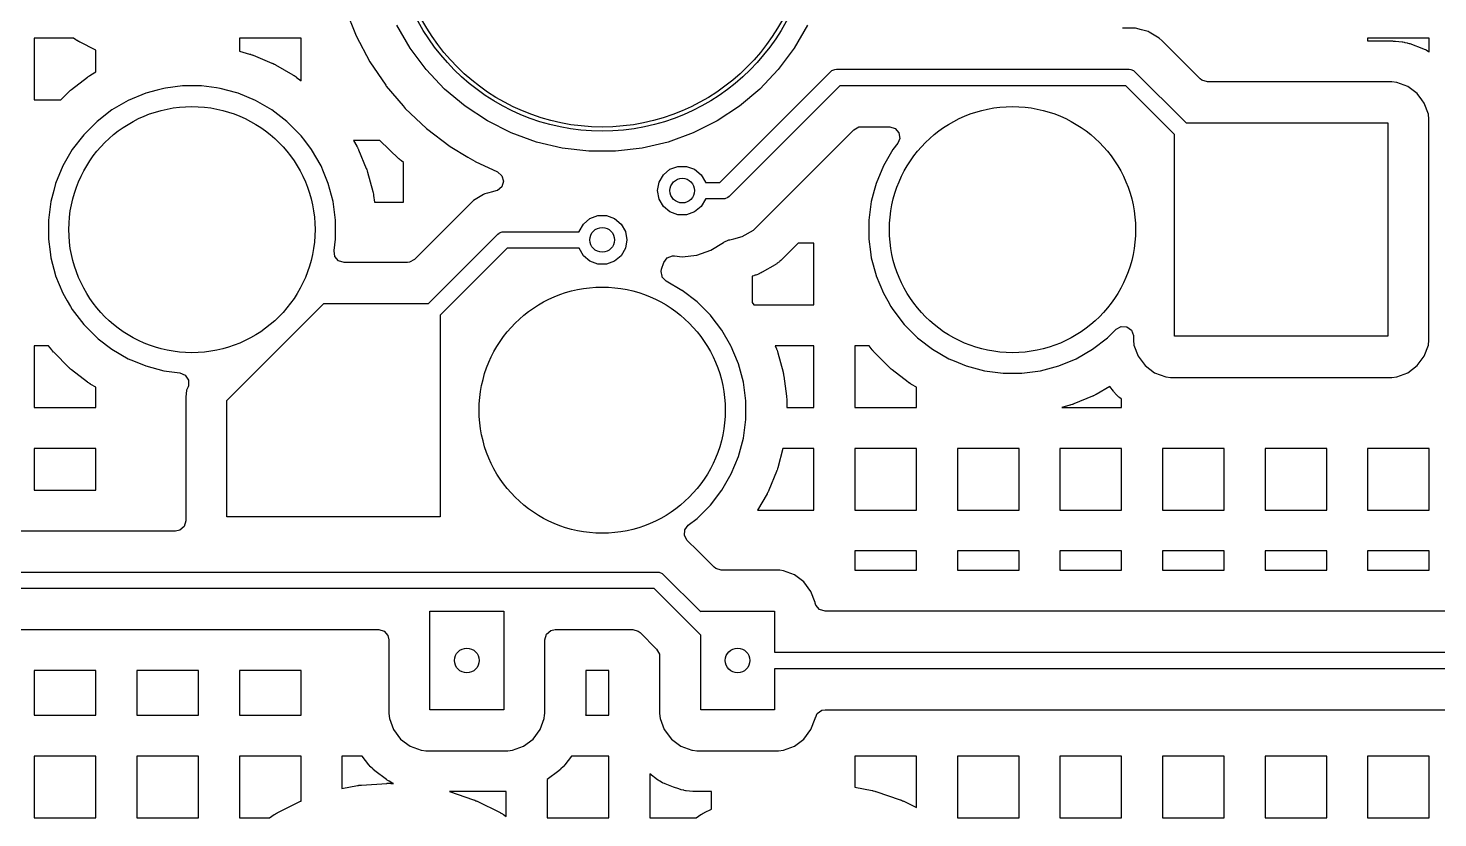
# Model space of a CAD drawing. Extents: x 2.49 to 8.57, y -5.87 to -1.87.
# Drawn here: x 6.578 to 7.254, y -3.632 to -3.253 of the extents above; entities that cross this region are included whole.
import ezdxf

# ---------------------------------------------------------------- set-up
doc = ezdxf.new("R2010")
doc.units = 0
doc.header["$MEASUREMENT"] = 0
doc.layers.add('BLACK', color=7, linetype='CONTINUOUS')

msp = doc.modelspace()

# ---------------------------------------------------------------- linework, layer by layer
at = {"layer": 'BLACK', "linetype": 'CONTINUOUS'}
for p, q in [((6.73022, -3.24403), (6.73544, -3.25711)), ((6.76144, -3.26305), (6.75503, -3.25195)), ((6.95205, -3.25195), (6.94564, -3.26305)), ((6.59993, -3.25819), (6.58103, -3.25819)), ((6.58103, -3.25819), (6.58103, -3.2878)), ((6.60102, -3.25899), (6.59993, -3.25819)), ((6.60118, -3.2591), (6.60102, -3.25899)), ((6.6015, -3.25931), (6.60118, -3.2591)), ((6.60166, -3.25941), (6.6015, -3.25931)), ((6.60232, -3.25982), (6.60166, -3.25941)), ((6.60249, -3.25991), (6.60232, -3.25982)), ((6.60282, -3.2601), (6.60249, -3.25991)), ((6.70906, -3.25819), (6.67945, -3.25819)), ((6.67945, -3.25819), (6.67945, -3.26456)), ((6.70906, -3.27871), (6.70906, -3.25819)), ((6.73544, -3.25711), (6.73544, -3.25712)), ((6.73544, -3.25712), (6.74204, -3.26956)), ((7.10945, -3.25348), (7.10323, -3.25348)), ((7.10323, -3.25348), (7.10323, -3.25348)), ((7.11226, -3.25423), (7.10945, -3.25348)), ((7.10945, -3.25348), (7.10945, -3.25348)), ((7.11546, -3.25509), (7.11226, -3.25423)), ((7.11597, -3.25538), (7.11546, -3.25509)), ((7.11546, -3.25509), (7.11546, -3.25509)), ((7.11673, -3.25582), (7.11597, -3.25538)), ((7.12085, -3.2582), (7.11673, -3.25582)), ((7.11673, -3.25582), (7.11673, -3.25582)), ((7.11673, -3.25582), (7.11673, -3.25582)), ((7.12227, -3.25962), (7.12085, -3.2582)), ((7.12085, -3.2582), (7.12085, -3.2582)), ((7.12553, -3.26288), (7.12227, -3.25962)), ((7.2504, -3.25819), (7.22079, -3.25819)), ((7.22079, -3.25819), (7.22079, -3.25962)), ((7.22079, -3.25962), (7.23266, -3.25962)), ((7.23266, -3.25962), (7.23279, -3.25962)), ((7.23279, -3.25962), (7.23305, -3.25963)), ((7.23305, -3.25963), (7.23318, -3.25963)), ((7.23318, -3.25963), (7.23371, -3.25966)), ((7.23371, -3.25966), (7.23384, -3.25967)), ((7.23384, -3.25967), (7.2341, -3.25969)), ((7.2341, -3.25969), (7.23423, -3.2597)), ((7.23423, -3.2597), (7.23745, -3.26005)), ((7.23745, -3.26005), (7.23775, -3.26009)), ((7.2504, -3.26479), (7.2504, -3.25819)), ((6.60299, -3.26019), (6.60282, -3.2601)), ((6.61031, -3.26392), (6.60299, -3.26019)), ((6.61048, -3.264), (6.61031, -3.26392)), ((6.61064, -3.26408), (6.61048, -3.264)), ((6.61064, -3.26456), (6.61064, -3.26408)), ((6.61064, -3.27448), (6.61064, -3.26456)), ((6.67945, -3.26456), (6.68428, -3.26586)), ((6.68428, -3.26586), (6.68443, -3.2659)), ((6.68443, -3.2659), (6.68474, -3.26599)), ((6.68474, -3.26599), (6.68489, -3.26604)), ((6.68489, -3.26604), (6.6855, -3.26625)), ((6.6855, -3.26625), (6.68565, -3.2663)), ((6.68565, -3.2663), (6.68595, -3.26642)), ((6.68595, -3.26642), (6.6861, -3.26648)), ((6.6861, -3.26648), (6.69504, -3.27018)), ((6.7691, -3.27333), (6.76144, -3.26305)), ((6.94564, -3.26305), (6.93799, -3.27333)), ((7.12553, -3.26288), (7.12553, -3.26288)), ((7.14045, -3.2778), (7.12553, -3.26288)), ((7.23775, -3.26009), (7.23836, -3.2602)), ((7.23836, -3.2602), (7.23866, -3.26026)), ((7.23866, -3.26026), (7.23985, -3.26054)), ((7.23985, -3.26054), (7.24014, -3.26062)), ((7.24014, -3.26062), (7.24073, -3.2608)), ((7.24073, -3.2608), (7.24102, -3.26089)), ((7.24102, -3.26089), (7.24756, -3.26333)), ((7.24756, -3.26333), (7.24788, -3.26347)), ((7.24788, -3.26347), (7.24852, -3.26376)), ((7.24852, -3.26376), (7.24883, -3.26391)), ((7.24883, -3.26391), (7.25006, -3.26459)), ((7.25006, -3.26459), (7.25036, -3.26476)), ((7.25036, -3.26476), (7.2504, -3.26479)), ((6.69504, -3.27018), (6.69519, -3.27024)), ((6.69519, -3.27024), (6.69548, -3.27037)), ((6.69548, -3.27037), (6.69562, -3.27044)), ((6.69562, -3.27044), (6.6962, -3.27073)), ((6.6962, -3.27073), (6.69634, -3.2708)), ((6.69634, -3.2708), (6.69663, -3.27095)), ((6.69663, -3.27095), (6.69677, -3.27103)), ((6.69677, -3.27103), (6.70514, -3.27587)), ((6.74204, -3.26956), (6.74204, -3.26956)), ((6.74204, -3.26956), (6.74204, -3.26956)), ((6.74204, -3.26956), (6.74965, -3.28079)), ((6.77789, -3.28266), (6.7691, -3.27333)), ((6.93799, -3.27333), (6.92919, -3.28266)), ((6.96372, -3.27385), (6.96514, -3.27326)), ((6.96514, -3.27326), (6.96591, -3.27318)), ((6.96591, -3.27318), (7.10634, -3.27318)), ((7.10634, -3.27318), (7.10711, -3.27326)), ((7.10711, -3.27326), (7.10853, -3.27385)), ((6.59897, -3.28283), (6.60664, -3.27694)), ((6.60664, -3.27694), (6.60677, -3.27684)), ((6.60677, -3.27684), (6.60703, -3.27665)), ((6.60703, -3.27665), (6.60716, -3.27656)), ((6.60716, -3.27656), (6.6077, -3.27621)), ((6.6077, -3.27621), (6.60783, -3.27612)), ((6.60783, -3.27612), (6.6081, -3.27595)), ((6.6081, -3.27595), (6.60824, -3.27587)), ((6.60824, -3.27587), (6.61064, -3.27448)), ((6.70514, -3.27587), (6.70528, -3.27595)), ((6.70528, -3.27595), (6.70555, -3.27612)), ((6.70555, -3.27612), (6.70569, -3.27621)), ((6.70569, -3.27621), (6.70622, -3.27656)), ((6.70622, -3.27656), (6.70635, -3.27665)), ((6.70635, -3.27665), (6.70662, -3.27684)), ((6.70662, -3.27684), (6.70674, -3.27694)), ((6.70674, -3.27694), (6.70906, -3.27871)), ((6.90998, -3.32747), (6.96312, -3.27434)), ((6.96312, -3.27434), (6.96372, -3.27385)), ((7.10853, -3.27385), (7.10912, -3.27434)), ((7.10912, -3.27434), (7.13372, -3.29893)), ((7.14126, -3.27845), (7.14045, -3.2778)), ((7.1439, -3.27923), (7.14126, -3.27845)), ((7.2324, -3.27923), (7.1439, -3.27923)), ((7.23474, -3.27948), (7.2324, -3.27923)), ((7.2324, -3.27923), (7.2324, -3.27923)), ((7.2324, -3.27923), (7.2324, -3.27923)), ((7.2324, -3.27923), (7.2324, -3.27923)), ((7.24005, -3.28146), (7.23474, -3.27948)), ((7.23474, -3.27948), (7.23474, -3.27948)), ((6.59382, -3.2878), (6.59752, -3.2841)), ((6.59752, -3.2841), (6.59763, -3.28398)), ((6.59763, -3.28398), (6.59787, -3.28376)), ((6.59787, -3.28376), (6.59799, -3.28366)), ((6.59799, -3.28366), (6.59847, -3.28323)), ((6.59847, -3.28323), (6.59859, -3.28313)), ((6.59859, -3.28313), (6.59884, -3.28293)), ((6.59884, -3.28293), (6.59897, -3.28283)), ((6.63449, -3.28471), (6.62615, -3.28817)), ((6.64001, -3.28323), (6.63449, -3.28471)), ((6.64322, -3.28237), (6.64001, -3.28323)), ((6.64406, -3.28226), (6.64322, -3.28237)), ((6.65218, -3.28119), (6.64406, -3.28226)), ((6.66121, -3.28119), (6.65218, -3.28119)), ((6.65218, -3.28119), (6.65218, -3.28119)), ((6.66844, -3.28215), (6.66121, -3.28119)), ((6.66121, -3.28119), (6.66121, -3.28119)), ((6.67017, -3.28237), (6.66844, -3.28215)), ((6.67819, -3.28452), (6.67017, -3.28237)), ((6.67889, -3.28471), (6.67819, -3.28452)), ((6.68724, -3.28817), (6.67889, -3.28471)), ((6.74965, -3.28079), (6.74995, -3.28123)), ((6.74995, -3.28123), (6.74995, -3.28123)), ((6.74995, -3.28123), (6.75805, -3.29076)), ((6.78771, -3.2909), (6.77789, -3.28266)), ((6.96754, -3.28106), (6.9144, -3.3342)), ((6.92919, -3.28266), (6.91937, -3.2909)), ((7.10471, -3.28106), (6.96754, -3.28106)), ((7.12815, -3.3045), (7.10471, -3.28106)), ((7.24459, -3.28485), (7.24005, -3.28146)), ((7.24005, -3.28146), (7.24005, -3.28146)), ((7.24679, -3.2878), (7.24459, -3.28485)), ((7.24459, -3.28485), (7.24459, -3.28485)), ((6.58103, -3.2878), (6.59382, -3.2878)), ((6.61832, -3.29269), (6.61115, -3.29819)), ((6.62615, -3.28817), (6.61832, -3.29269)), ((6.62615, -3.28817), (6.62615, -3.28817)), ((6.69506, -3.29269), (6.68724, -3.28817)), ((6.68724, -3.28817), (6.68724, -3.28817)), ((6.70223, -3.29819), (6.69506, -3.29269)), ((6.75805, -3.29076), (6.75907, -3.29197)), ((6.75907, -3.29197), (6.7693, -3.30166)), ((6.79843, -3.29794), (6.78771, -3.2909)), ((6.91937, -3.2909), (6.90866, -3.29794)), ((7.24798, -3.28939), (7.24679, -3.2878)), ((7.24996, -3.2947), (7.24798, -3.28939)), ((7.24798, -3.28939), (7.24798, -3.28939)), ((6.61115, -3.29819), (6.60477, -3.30457)), ((6.70862, -3.30457), (6.70223, -3.29819)), ((6.70223, -3.29819), (6.70223, -3.29819)), ((6.80988, -3.30369), (6.79843, -3.29794)), ((6.90866, -3.29794), (6.89721, -3.30369)), ((7.13372, -3.29893), (7.23051, -3.29893)), ((7.23051, -3.29893), (7.23051, -3.40129)), ((7.25022, -3.29705), (7.24996, -3.2947)), ((7.24996, -3.2947), (7.24996, -3.2947)), ((7.25022, -3.35208), (7.25022, -3.29705)), ((6.60477, -3.30457), (6.59927, -3.31174)), ((6.70905, -3.30513), (6.70862, -3.30457)), ((6.70862, -3.30457), (6.70862, -3.30457)), ((6.70862, -3.30457), (6.70862, -3.30457)), ((6.71079, -3.3074), (6.70905, -3.30513)), ((6.71412, -3.31174), (6.71079, -3.3074)), ((6.74685, -3.3074), (6.73425, -3.3074)), ((6.73425, -3.3074), (6.73578, -3.31004)), ((6.75601, -3.31607), (6.74685, -3.3074)), ((6.7693, -3.30166), (6.78051, -3.31018)), ((6.82193, -3.30808), (6.80988, -3.30369)), ((6.89721, -3.30369), (6.88516, -3.30808)), ((6.93053, -3.34593), (6.97427, -3.30219)), ((6.97427, -3.30219), (6.97668, -3.30087)), ((6.97668, -3.30087), (6.97772, -3.30076)), ((6.97772, -3.30076), (6.99149, -3.30076)), ((6.99149, -3.30076), (6.99413, -3.30154)), ((6.99413, -3.30154), (6.99593, -3.30362)), ((6.99633, -3.30634), (6.99537, -3.30862)), ((6.99593, -3.30362), (6.99633, -3.30634)), ((7.12815, -3.40129), (7.12815, -3.3045)), ((6.59927, -3.31174), (6.59475, -3.31957)), ((6.71864, -3.31957), (6.71412, -3.31174)), ((6.71412, -3.31174), (6.71412, -3.31174)), ((6.71412, -3.31174), (6.71412, -3.31174)), ((6.73578, -3.31004), (6.73585, -3.31018)), ((6.73585, -3.31018), (6.736, -3.31046)), ((6.736, -3.31046), (6.73608, -3.31061)), ((6.73608, -3.31061), (6.73636, -3.31118)), ((6.73636, -3.31118), (6.73643, -3.31133)), ((6.73643, -3.31133), (6.73656, -3.31162)), ((6.73656, -3.31162), (6.73663, -3.31177)), ((6.73663, -3.31177), (6.74033, -3.32071)), ((6.78051, -3.31018), (6.789, -3.31529)), ((6.8344, -3.31104), (6.82193, -3.30808)), ((6.84713, -3.31252), (6.8344, -3.31104)), ((6.85995, -3.31252), (6.84713, -3.31252)), ((6.87269, -3.31104), (6.85995, -3.31252)), ((6.88516, -3.30808), (6.87269, -3.31104)), ((6.99297, -3.31174), (6.98845, -3.31957)), ((6.99537, -3.30862), (6.99297, -3.31174)), ((6.59475, -3.31957), (6.59129, -3.32791)), ((6.59475, -3.31957), (6.59475, -3.31957)), ((6.7198, -3.32237), (6.71864, -3.31957)), ((6.71864, -3.31957), (6.71864, -3.31957)), ((6.71864, -3.31957), (6.71864, -3.31957)), ((6.74033, -3.32071), (6.74039, -3.32085)), ((6.74039, -3.32085), (6.7405, -3.32115)), ((6.7561, -3.31616), (6.75601, -3.31607)), ((6.7563, -3.31634), (6.7561, -3.31616)), ((6.7564, -3.31643), (6.7563, -3.31634)), ((6.75681, -3.31677), (6.7564, -3.31643)), ((6.75691, -3.31685), (6.75681, -3.31677)), ((6.75712, -3.31702), (6.75691, -3.31685)), ((6.75722, -3.3171), (6.75712, -3.31702)), ((6.75827, -3.3179), (6.75722, -3.3171)), ((6.75827, -3.33701), (6.75827, -3.3179)), ((6.789, -3.31529), (6.79239, -3.31733)), ((6.79239, -3.31733), (6.79259, -3.31745)), ((6.79259, -3.31745), (6.80333, -3.32242)), ((6.88602, -3.32118), (6.88988, -3.31978)), ((6.88988, -3.31978), (6.89398, -3.31978)), ((6.89398, -3.31978), (6.89783, -3.32118)), ((6.98845, -3.31957), (6.98499, -3.32791)), ((6.98845, -3.31957), (6.98845, -3.31957)), ((6.72209, -3.32791), (6.7198, -3.32237)), ((6.7405, -3.32115), (6.74056, -3.32131)), ((6.74056, -3.32131), (6.74076, -3.32191)), ((6.74076, -3.32191), (6.74081, -3.32207)), ((6.74081, -3.32207), (6.7409, -3.32237)), ((6.7409, -3.32237), (6.74095, -3.32253)), ((6.74095, -3.32253), (6.74345, -3.33187)), ((6.80333, -3.32242), (6.8054, -3.32423)), ((6.80616, -3.32687), (6.80538, -3.32951)), ((6.8054, -3.32423), (6.80616, -3.32687)), ((6.88012, -3.33141), (6.88083, -3.32737)), ((6.88083, -3.32737), (6.88288, -3.32382)), ((6.88288, -3.32382), (6.88602, -3.32118)), ((6.89783, -3.32118), (6.90098, -3.32382)), ((6.90098, -3.32382), (6.90303, -3.32737)), ((6.90303, -3.32737), (6.90305, -3.32747)), ((6.90305, -3.32747), (6.90998, -3.32747)), ((6.59036, -3.33139), (6.58895, -3.33664)), ((6.59129, -3.32791), (6.59036, -3.33139)), ((6.72443, -3.33664), (6.72209, -3.32791)), ((6.74345, -3.33187), (6.74349, -3.33203)), ((6.74349, -3.33203), (6.74356, -3.33234)), ((6.74356, -3.33234), (6.7436, -3.3325)), ((6.7436, -3.3325), (6.74372, -3.33313)), ((6.74372, -3.33313), (6.74375, -3.33328)), ((6.74375, -3.33328), (6.7438, -3.3336)), ((6.7438, -3.3336), (6.74383, -3.33376)), ((6.74383, -3.33376), (6.74426, -3.33701)), ((6.79662, -3.33332), (6.79178, -3.33612)), ((6.79714, -3.33292), (6.79662, -3.33332)), ((6.79779, -3.33284), (6.79714, -3.33292)), ((6.79854, -3.33264), (6.79779, -3.33284)), ((6.80093, -3.332), (6.79854, -3.33264)), ((6.80255, -3.33156), (6.80093, -3.332)), ((6.80093, -3.332), (6.80093, -3.332)), ((6.80329, -3.3313), (6.80255, -3.33156)), ((6.80538, -3.32951), (6.80329, -3.3313)), ((6.88083, -3.33545), (6.88012, -3.33141)), ((6.9144, -3.3342), (6.9138, -3.33468)), ((6.98406, -3.33139), (6.98266, -3.33664)), ((6.98499, -3.32791), (6.98406, -3.33139)), ((6.58895, -3.33664), (6.58778, -3.34559)), ((6.58895, -3.33664), (6.58895, -3.33664)), ((6.72561, -3.34559), (6.72443, -3.33664)), ((6.74426, -3.33701), (6.75827, -3.33701)), ((6.78845, -3.33945), (6.76349, -3.36441)), ((6.79047, -3.33743), (6.78845, -3.33945)), ((6.79178, -3.33612), (6.79047, -3.33743)), ((6.88288, -3.339), (6.88083, -3.33545)), ((6.88602, -3.34164), (6.88288, -3.339)), ((6.90098, -3.339), (6.89783, -3.34164)), ((6.90303, -3.33545), (6.90098, -3.339)), ((6.90305, -3.33535), (6.90303, -3.33545)), ((6.91161, -3.33535), (6.90305, -3.33535)), ((6.91238, -3.33527), (6.91161, -3.33535)), ((6.9138, -3.33468), (6.91238, -3.33527)), ((6.98266, -3.33664), (6.98148, -3.34559)), ((6.98266, -3.33664), (6.98266, -3.33664)), ((6.58778, -3.34559), (6.58778, -3.35463)), ((6.72561, -3.35463), (6.72561, -3.34559)), ((6.84244, -3.35099), (6.8445, -3.34744)), ((6.8445, -3.34744), (6.84764, -3.3448)), ((6.84764, -3.3448), (6.85149, -3.3434)), ((6.85149, -3.3434), (6.85559, -3.3434)), ((6.85559, -3.3434), (6.85945, -3.3448)), ((6.85945, -3.3448), (6.86259, -3.34744)), ((6.86259, -3.34744), (6.86464, -3.35099)), ((6.88988, -3.34304), (6.88602, -3.34164)), ((6.89398, -3.34304), (6.88988, -3.34304)), ((6.89783, -3.34164), (6.89398, -3.34304)), ((6.92613, -3.35033), (6.93053, -3.34593)), ((6.93053, -3.34593), (6.93053, -3.34593)), ((6.98148, -3.34559), (6.98148, -3.35463)), ((6.58778, -3.35463), (6.58858, -3.36076)), ((6.72488, -3.36019), (6.72561, -3.35463)), ((6.77022, -3.38555), (6.80352, -3.35225)), ((6.80352, -3.35225), (6.80411, -3.35176)), ((6.80411, -3.35176), (6.80421, -3.35172)), ((6.80421, -3.35172), (6.80553, -3.35117)), ((6.80553, -3.35117), (6.8063, -3.3511)), ((6.8063, -3.3511), (6.84243, -3.3511)), ((6.84243, -3.3511), (6.84244, -3.35099)), ((6.86464, -3.35099), (6.86535, -3.35503)), ((6.91473, -3.35505), (6.91673, -3.35452)), ((6.91673, -3.35452), (6.92074, -3.35344)), ((6.91673, -3.35452), (6.91673, -3.35452)), ((6.92074, -3.35344), (6.92613, -3.35033)), ((6.92074, -3.35344), (6.92074, -3.35344)), ((6.98148, -3.35463), (6.98228, -3.36076)), ((7.25022, -3.40318), (7.25022, -3.35208)), ((6.58858, -3.36076), (6.58895, -3.36359)), ((6.72486, -3.36032), (6.72488, -3.36019)), ((6.72526, -3.36299), (6.72486, -3.36032)), ((6.80793, -3.35897), (6.77579, -3.39111)), ((6.84243, -3.35897), (6.80793, -3.35897)), ((6.84244, -3.35907), (6.84243, -3.35897)), ((6.8445, -3.36263), (6.84244, -3.35907)), ((6.86464, -3.35907), (6.86259, -3.36263)), ((6.86535, -3.35503), (6.86464, -3.35907)), ((6.89899, -3.36233), (6.90569, -3.35999)), ((6.90569, -3.35999), (6.9117, -3.35621)), ((6.9117, -3.35621), (6.91182, -3.35612)), ((6.9117, -3.35621), (6.9117, -3.35621)), ((6.9117, -3.35621), (6.9117, -3.35621)), ((6.91182, -3.35612), (6.9119, -3.35608)), ((6.9119, -3.35608), (6.91194, -3.35606)), ((6.91194, -3.35607), (6.91436, -3.35508)), ((6.91194, -3.35606), (6.91194, -3.35607)), ((6.91436, -3.35508), (6.91463, -3.35506)), ((6.91463, -3.35506), (6.91473, -3.35505)), ((6.91473, -3.35505), (6.91473, -3.35505)), ((6.91473, -3.35505), (6.91473, -3.35505)), ((6.91473, -3.35505), (6.91473, -3.35505)), ((6.91473, -3.35505), (6.91473, -3.35505)), ((6.9444, -3.35979), (6.93954, -3.36465)), ((6.94757, -3.35661), (6.9444, -3.35979)), ((6.9444, -3.35979), (6.9444, -3.35979)), ((6.95512, -3.35661), (6.94757, -3.35661)), ((6.95512, -3.38622), (6.95512, -3.35661)), ((6.98228, -3.36076), (6.98266, -3.36359)), ((6.58895, -3.36359), (6.59123, -3.37206)), ((6.72706, -3.36507), (6.72526, -3.36299)), ((6.7297, -3.36584), (6.72706, -3.36507)), ((6.76004, -3.36584), (6.7297, -3.36584)), ((6.76107, -3.36573), (6.76004, -3.36584)), ((6.76349, -3.36441), (6.76107, -3.36573)), ((6.84764, -3.36526), (6.8445, -3.36263)), ((6.85149, -3.36666), (6.84764, -3.36526)), ((6.85559, -3.36666), (6.85149, -3.36666)), ((6.85945, -3.36526), (6.85559, -3.36666)), ((6.86259, -3.36263), (6.85945, -3.36526)), ((6.88204, -3.36901), (6.88311, -3.36595)), ((6.88311, -3.36595), (6.88472, -3.36372)), ((6.88472, -3.36372), (6.88727, -3.3627)), ((6.88727, -3.3627), (6.88827, -3.36271)), ((6.88827, -3.36271), (6.89193, -3.36313)), ((6.89193, -3.36313), (6.89899, -3.36233)), ((6.89193, -3.36313), (6.89193, -3.36313)), ((6.89193, -3.36313), (6.89193, -3.36313)), ((6.89899, -3.36233), (6.89899, -3.36233)), ((6.89899, -3.36233), (6.89899, -3.36233)), ((6.93649, -3.36699), (6.93035, -3.37053)), ((6.93676, -3.36682), (6.93649, -3.36699)), ((6.9373, -3.36646), (6.93676, -3.36682)), ((6.93756, -3.36627), (6.9373, -3.36646)), ((6.93858, -3.36549), (6.93756, -3.36627)), ((6.93882, -3.36529), (6.93858, -3.36549)), ((6.93931, -3.36487), (6.93882, -3.36529)), ((6.93954, -3.36465), (6.93931, -3.36487)), ((6.98266, -3.36359), (6.98493, -3.37206)), ((6.59123, -3.37206), (6.59129, -3.37231)), ((6.59129, -3.37231), (6.59475, -3.38066)), ((6.88179, -3.37016), (6.88204, -3.36901)), ((6.88223, -3.37246), (6.88179, -3.37016)), ((6.88231, -3.37286), (6.88223, -3.37246)), ((6.88421, -3.37485), (6.88231, -3.37286)), ((6.89181, -3.37924), (6.88421, -3.37485)), ((6.92629, -3.37225), (6.92552, -3.37246)), ((6.92552, -3.37246), (6.92552, -3.38511)), ((6.92653, -3.37218), (6.92629, -3.37225)), ((6.927, -3.37203), (6.92653, -3.37218)), ((6.92723, -3.37195), (6.927, -3.37203)), ((6.92816, -3.3716), (6.92723, -3.37195)), ((6.92839, -3.3715), (6.92816, -3.3716)), ((6.92884, -3.3713), (6.92839, -3.3715)), ((6.92907, -3.3712), (6.92884, -3.3713)), ((6.92971, -3.37088), (6.92907, -3.3712)), ((6.92984, -3.37081), (6.92971, -3.37088)), ((6.93022, -3.3706), (6.92984, -3.37081)), ((6.93035, -3.37053), (6.93022, -3.3706)), ((6.98493, -3.37206), (6.98499, -3.37231)), ((6.98499, -3.37231), (6.98845, -3.38066)), ((6.59475, -3.38066), (6.59475, -3.38066)), ((6.59475, -3.38066), (6.59684, -3.38427)), ((6.89191, -3.3793), (6.89181, -3.37924)), ((6.89908, -3.3848), (6.89191, -3.3793)), ((6.98845, -3.38066), (6.98845, -3.38066)), ((6.98845, -3.38066), (6.99054, -3.38427)), ((6.59684, -3.38427), (6.59838, -3.38694)), ((6.59838, -3.38694), (6.59927, -3.38848)), ((6.59927, -3.38848), (6.60477, -3.39565)), ((6.67343, -3.43212), (6.72, -3.38555)), ((6.72, -3.38555), (6.77022, -3.38555)), ((6.90547, -3.39119), (6.89908, -3.3848)), ((6.89908, -3.3848), (6.89908, -3.3848)), ((6.92552, -3.38511), (6.92637, -3.38622)), ((6.92637, -3.38622), (6.95512, -3.38622)), ((6.99054, -3.38427), (6.99208, -3.38694)), ((6.99208, -3.38694), (6.99297, -3.38848)), ((6.99297, -3.38848), (6.99847, -3.39565)), ((6.77579, -3.39111), (6.77579, -3.48791)), ((6.90583, -3.39166), (6.90547, -3.39119)), ((6.90547, -3.39119), (6.90547, -3.39119)), ((6.90547, -3.39119), (6.90547, -3.39119)), ((6.91097, -3.39836), (6.90583, -3.39166)), ((6.60477, -3.39565), (6.60477, -3.39565)), ((6.60477, -3.39565), (6.61115, -3.40204)), ((6.61115, -3.40204), (6.61115, -3.40204)), ((6.61115, -3.40204), (6.61115, -3.40204)), ((6.61115, -3.40204), (6.61174, -3.40249)), ((6.91528, -3.40583), (6.91097, -3.39836)), ((6.91097, -3.39836), (6.91097, -3.39836)), ((6.91097, -3.39836), (6.91097, -3.39836)), ((6.99847, -3.39565), (6.99847, -3.39565)), ((6.99847, -3.39565), (7.00486, -3.40204)), ((7.00486, -3.40204), (7.00486, -3.40204)), ((7.00486, -3.40204), (7.00486, -3.40204)), ((7.00486, -3.40204), (7.00545, -3.40249)), ((7.08876, -3.40754), (7.09593, -3.40204)), ((7.09593, -3.40204), (7.10011, -3.39786)), ((7.10011, -3.39786), (7.10253, -3.39654)), ((7.10253, -3.39654), (7.10527, -3.39674)), ((7.10527, -3.39674), (7.10747, -3.39838)), ((7.10747, -3.39838), (7.10843, -3.40096)), ((7.10843, -3.40096), (7.10844, -3.40131)), ((7.10844, -3.40131), (7.10844, -3.40318)), ((7.23051, -3.40129), (7.12815, -3.40129)), ((6.58786, -3.40583), (6.58103, -3.40583)), ((6.58103, -3.40583), (6.58103, -3.43543)), ((6.58941, -3.40784), (6.58786, -3.40583)), ((6.58951, -3.40796), (6.58941, -3.40784)), ((6.58971, -3.40821), (6.58951, -3.40796)), ((6.58981, -3.40833), (6.58971, -3.40821)), ((6.59024, -3.40882), (6.58981, -3.40833)), ((6.59034, -3.40894), (6.59024, -3.40882)), ((6.61174, -3.40249), (6.61832, -3.40754)), ((6.61832, -3.40754), (6.61832, -3.40754)), ((6.61832, -3.40754), (6.61832, -3.40754)), ((6.61832, -3.40754), (6.62615, -3.41205)), ((6.91549, -3.40618), (6.91528, -3.40583)), ((6.91677, -3.40929), (6.91549, -3.40618)), ((6.91549, -3.40618), (6.91549, -3.40618)), ((6.91549, -3.40618), (6.91549, -3.40618)), ((6.95512, -3.40583), (6.93656, -3.40583)), ((6.93656, -3.40583), (6.93718, -3.40732)), ((6.93718, -3.40732), (6.93724, -3.40747)), ((6.93724, -3.40747), (6.93735, -3.40777)), ((6.93735, -3.40777), (6.93741, -3.40792)), ((6.93741, -3.40792), (6.93761, -3.40853)), ((6.93761, -3.40853), (6.93766, -3.40868)), ((6.93766, -3.40868), (6.93775, -3.40899)), ((6.95512, -3.43543), (6.95512, -3.40583)), ((6.98156, -3.40583), (6.97473, -3.40583)), ((6.97473, -3.40583), (6.97473, -3.43543)), ((6.98311, -3.40784), (6.98156, -3.40583)), ((6.98321, -3.40796), (6.98311, -3.40784)), ((6.98341, -3.40821), (6.98321, -3.40796)), ((6.98351, -3.40833), (6.98341, -3.40821)), ((6.98394, -3.40882), (6.98351, -3.40833)), ((6.98405, -3.40894), (6.98394, -3.40882)), ((7.00545, -3.40249), (7.01202, -3.40754)), ((7.01202, -3.40754), (7.01202, -3.40754)), ((7.01202, -3.40754), (7.01202, -3.40754)), ((7.01202, -3.40754), (7.01985, -3.41205)), ((7.08094, -3.41205), (7.08876, -3.40754)), ((7.10844, -3.40318), (7.10844, -3.40318)), ((7.10844, -3.40318), (7.1087, -3.40552)), ((7.1087, -3.40552), (7.11068, -3.41083)), ((7.24798, -3.41083), (7.24996, -3.40552)), ((7.24996, -3.40552), (7.25022, -3.40318)), ((6.59056, -3.40917), (6.59034, -3.40894)), ((6.59068, -3.40929), (6.59056, -3.40917)), ((6.59752, -3.41613), (6.59068, -3.40929)), ((6.62615, -3.41205), (6.62615, -3.41205)), ((6.62615, -3.41205), (6.62615, -3.41205)), ((6.62615, -3.41205), (6.62867, -3.4131)), ((6.62867, -3.4131), (6.63449, -3.41551)), ((6.63449, -3.41551), (6.64322, -3.41785)), ((6.91894, -3.41453), (6.91677, -3.40929)), ((6.92128, -3.42325), (6.91894, -3.41453)), ((6.93775, -3.40899), (6.9378, -3.40914)), ((6.9378, -3.40914), (6.9403, -3.41849)), ((6.98427, -3.40917), (6.98405, -3.40894)), ((6.98438, -3.40929), (6.98427, -3.40917)), ((6.99122, -3.41613), (6.98438, -3.40929)), ((7.01985, -3.41205), (7.01985, -3.41205)), ((7.01985, -3.41205), (7.01985, -3.41205)), ((7.01985, -3.41205), (7.02237, -3.4131)), ((7.02237, -3.4131), (7.02819, -3.41551)), ((7.02819, -3.41551), (7.03692, -3.41785)), ((7.06387, -3.41785), (7.07259, -3.41551)), ((7.07259, -3.41551), (7.08094, -3.41205)), ((7.11068, -3.41083), (7.11068, -3.41083)), ((7.11068, -3.41083), (7.11407, -3.41537)), ((7.11407, -3.41537), (7.11407, -3.41537)), ((7.11407, -3.41537), (7.11861, -3.41877)), ((7.24005, -3.41877), (7.24459, -3.41537)), ((7.24459, -3.41537), (7.24798, -3.41083)), ((6.59763, -3.41624), (6.59752, -3.41613)), ((6.59787, -3.41646), (6.59763, -3.41624)), ((6.59799, -3.41657), (6.59787, -3.41646)), ((6.59847, -3.41699), (6.59799, -3.41657)), ((6.59859, -3.41709), (6.59847, -3.41699)), ((6.59884, -3.4173), (6.59859, -3.41709)), ((6.59897, -3.4174), (6.59884, -3.4173)), ((6.60664, -3.42329), (6.59897, -3.4174)), ((6.64322, -3.41785), (6.65094, -3.41887)), ((6.65094, -3.41887), (6.65345, -3.41998)), ((6.65345, -3.41998), (6.65497, -3.42227)), ((6.65497, -3.42227), (6.655, -3.42503)), ((6.9403, -3.41849), (6.94034, -3.41864)), ((6.94034, -3.41864), (6.94041, -3.41896)), ((6.94041, -3.41896), (6.94045, -3.41911)), ((6.94045, -3.41911), (6.94057, -3.41974)), ((6.94057, -3.41974), (6.9406, -3.4199)), ((6.9406, -3.4199), (6.94065, -3.42022)), ((6.94065, -3.42022), (6.94068, -3.42037)), ((6.94068, -3.42037), (6.94194, -3.42997)), ((6.99133, -3.41624), (6.99122, -3.41613)), ((6.99157, -3.41646), (6.99133, -3.41624)), ((6.99169, -3.41657), (6.99157, -3.41646)), ((6.99217, -3.41699), (6.99169, -3.41657)), ((6.99229, -3.41709), (6.99217, -3.41699)), ((6.99254, -3.4173), (6.99229, -3.41709)), ((6.99267, -3.4174), (6.99254, -3.4173)), ((7.00034, -3.42329), (6.99267, -3.4174)), ((7.03692, -3.41785), (7.04588, -3.41903)), ((7.04588, -3.41903), (7.04588, -3.41903)), ((7.04588, -3.41903), (7.05491, -3.41903)), ((7.05491, -3.41903), (7.06387, -3.41785)), ((7.05491, -3.41903), (7.05491, -3.41903)), ((7.11861, -3.41877), (7.11861, -3.41877)), ((7.11861, -3.41877), (7.12392, -3.42075)), ((7.12392, -3.42075), (7.12392, -3.42075)), ((7.12392, -3.42075), (7.12419, -3.42077)), ((7.12419, -3.42077), (7.12626, -3.421)), ((7.12626, -3.421), (7.2324, -3.421)), ((7.2324, -3.421), (7.23474, -3.42075)), ((7.23474, -3.42075), (7.24005, -3.41877)), ((6.60677, -3.42338), (6.60664, -3.42329)), ((6.60703, -3.42357), (6.60677, -3.42338)), ((6.60716, -3.42366), (6.60703, -3.42357)), ((6.6077, -3.42402), (6.60716, -3.42366)), ((6.60783, -3.4241), (6.6077, -3.42402)), ((6.6081, -3.42427), (6.60783, -3.4241)), ((6.60824, -3.42436), (6.6081, -3.42427)), ((6.61064, -3.42574), (6.60824, -3.42436)), ((6.61064, -3.43543), (6.61064, -3.42574)), ((6.65414, -3.4272), (6.65372, -3.43051)), ((6.65481, -3.42557), (6.65414, -3.4272)), ((6.655, -3.42503), (6.65481, -3.42557)), ((6.92246, -3.43221), (6.92128, -3.42325)), ((7.00047, -3.42338), (7.00034, -3.42329)), ((7.00073, -3.42357), (7.00047, -3.42338)), ((7.00086, -3.42366), (7.00073, -3.42357)), ((7.0014, -3.42402), (7.00086, -3.42366)), ((7.00153, -3.4241), (7.0014, -3.42402)), ((7.00181, -3.42427), (7.00153, -3.4241)), ((7.00194, -3.42436), (7.00181, -3.42427)), ((7.00434, -3.42574), (7.00194, -3.42436)), ((7.00434, -3.43543), (7.00434, -3.42574)), ((7.09707, -3.42538), (7.09047, -3.42919)), ((7.0988, -3.42768), (7.09707, -3.42538)), ((7.09902, -3.42795), (7.0988, -3.42768)), ((7.09948, -3.42848), (7.09902, -3.42795)), ((7.09971, -3.42874), (7.09948, -3.42848)), ((7.1007, -3.42973), (7.09971, -3.42874)), ((6.58103, -3.43543), (6.61064, -3.43543)), ((6.65372, -3.43051), (6.65372, -3.43051)), ((6.65372, -3.43051), (6.65372, -3.48982)), ((6.67343, -3.48791), (6.67343, -3.43212)), ((6.92246, -3.44124), (6.92246, -3.43221)), ((6.94194, -3.42997), (6.94196, -3.43013)), ((6.94196, -3.43013), (6.94199, -3.43045)), ((6.94199, -3.43045), (6.942, -3.43061)), ((6.942, -3.43061), (6.94205, -3.43125)), ((6.94205, -3.43125), (6.94205, -3.43141)), ((6.94205, -3.43141), (6.94206, -3.43173)), ((6.94206, -3.43173), (6.94207, -3.43189)), ((6.94207, -3.43189), (6.94207, -3.43543)), ((6.94207, -3.43543), (6.95512, -3.43543)), ((6.97473, -3.43543), (7.00434, -3.43543)), ((7.07798, -3.43437), (7.074, -3.43543)), ((7.074, -3.43543), (7.10276, -3.43543)), ((7.07813, -3.43432), (7.07798, -3.43437)), ((7.07844, -3.43423), (7.07813, -3.43432)), ((7.07859, -3.43418), (7.07844, -3.43423)), ((7.0792, -3.43397), (7.07859, -3.43418)), ((7.07935, -3.43392), (7.0792, -3.43397)), ((7.07965, -3.43381), (7.07935, -3.43392)), ((7.0798, -3.43375), (7.07965, -3.43381)), ((7.08874, -3.43005), (7.0798, -3.43375)), ((7.08889, -3.42998), (7.08874, -3.43005)), ((7.08918, -3.42985), (7.08889, -3.42998)), ((7.08932, -3.42978), (7.08918, -3.42985)), ((7.0899, -3.4295), (7.08932, -3.42978)), ((7.09004, -3.42942), (7.0899, -3.4295)), ((7.09033, -3.42927), (7.09004, -3.42942)), ((7.09047, -3.42919), (7.09033, -3.42927)), ((7.10096, -3.42997), (7.1007, -3.42973)), ((7.10149, -3.43043), (7.10096, -3.42997)), ((7.10176, -3.43065), (7.10149, -3.43043)), ((7.10276, -3.43139), (7.10176, -3.43065)), ((7.10276, -3.43543), (7.10276, -3.43139)), ((6.92128, -3.4502), (6.92246, -3.44124)), ((6.61064, -3.45504), (6.58103, -3.45504)), ((6.58103, -3.45504), (6.58103, -3.4751)), ((6.61064, -3.4751), (6.61064, -3.45504)), ((6.91894, -3.45893), (6.92128, -3.4502)), ((6.94028, -3.45504), (6.9378, -3.46431)), ((6.95512, -3.45504), (6.94028, -3.45504)), ((6.95512, -3.48465), (6.95512, -3.45504)), ((7.00434, -3.45504), (6.97473, -3.45504)), ((6.97473, -3.45504), (6.97473, -3.48465)), ((7.00434, -3.48465), (7.00434, -3.45504)), ((7.05355, -3.45504), (7.02394, -3.45504)), ((7.02394, -3.45504), (7.02394, -3.48465)), ((7.05355, -3.48465), (7.05355, -3.45504)), ((7.10276, -3.45504), (7.07316, -3.45504)), ((7.07316, -3.45504), (7.07316, -3.48465)), ((7.10276, -3.48465), (7.10276, -3.45504)), ((7.15197, -3.45504), (7.12237, -3.45504)), ((7.12237, -3.45504), (7.12237, -3.48465)), ((7.15197, -3.48465), (7.15197, -3.45504)), ((7.20119, -3.45504), (7.17158, -3.45504)), ((7.17158, -3.45504), (7.17158, -3.48465)), ((7.20119, -3.48465), (7.20119, -3.45504)), ((7.2504, -3.45504), (7.22079, -3.45504)), ((7.22079, -3.45504), (7.22079, -3.48465)), ((7.2504, -3.48465), (7.2504, -3.45504)), ((6.91549, -3.46727), (6.91894, -3.45893)), ((6.91097, -3.4751), (6.91549, -3.46727)), ((6.93718, -3.46613), (6.93348, -3.47507)), ((6.93724, -3.46598), (6.93718, -3.46613)), ((6.93735, -3.46568), (6.93724, -3.46598)), ((6.93741, -3.46553), (6.93735, -3.46568)), ((6.93761, -3.46493), (6.93741, -3.46553)), ((6.93766, -3.46477), (6.93761, -3.46493)), ((6.93775, -3.46446), (6.93766, -3.46477)), ((6.9378, -3.46431), (6.93775, -3.46446)), ((6.58103, -3.4751), (6.61064, -3.4751)), ((6.90547, -3.48226), (6.91097, -3.4751)), ((6.93286, -3.47637), (6.9327, -3.47666)), ((6.93293, -3.47623), (6.93286, -3.47637)), ((6.93321, -3.47566), (6.93293, -3.47623)), ((6.93328, -3.47551), (6.93321, -3.47566)), ((6.93341, -3.47522), (6.93328, -3.47551)), ((6.93348, -3.47507), (6.93341, -3.47522)), ((6.90309, -3.48465), (6.90547, -3.48226)), ((6.90547, -3.48226), (6.90547, -3.48226)), ((6.90547, -3.48226), (6.90547, -3.48226)), ((6.93263, -3.4768), (6.92809, -3.48465)), ((6.9327, -3.47666), (6.93263, -3.4768)), ((6.65372, -3.48982), (6.65295, -3.49246)), ((6.77579, -3.48791), (6.67343, -3.48791)), ((6.89484, -3.4919), (6.89908, -3.48865)), ((6.89908, -3.48865), (6.90114, -3.48659)), ((6.90114, -3.48659), (6.90309, -3.48465)), ((6.92809, -3.48465), (6.95512, -3.48465)), ((6.97473, -3.48465), (7.00434, -3.48465)), ((7.02394, -3.48465), (7.05355, -3.48465)), ((7.07316, -3.48465), (7.10276, -3.48465)), ((7.12237, -3.48465), (7.15197, -3.48465)), ((7.17158, -3.48465), (7.20119, -3.48465)), ((7.22079, -3.48465), (7.2504, -3.48465)), ((6.64884, -3.4947), (6.20582, -3.4947)), ((6.65087, -3.49426), (6.64884, -3.4947)), ((6.65295, -3.49246), (6.65087, -3.49426)), ((6.89304, -3.49681), (6.89324, -3.49407)), ((6.89324, -3.49407), (6.89484, -3.4919)), ((6.89436, -3.49923), (6.89304, -3.49681)), ((6.89924, -3.50411), (6.89436, -3.49923)), ((6.90718, -3.51205), (6.89924, -3.50411)), ((6.89924, -3.50411), (6.89924, -3.50411)), ((7.00434, -3.50425), (6.97473, -3.50425)), ((6.97473, -3.50425), (6.97473, -3.51356)), ((7.00434, -3.51356), (7.00434, -3.50425)), ((7.05355, -3.50425), (7.02394, -3.50425)), ((7.02394, -3.50425), (7.02394, -3.51356)), ((7.05355, -3.51356), (7.05355, -3.50425)), ((7.10276, -3.50425), (7.07316, -3.50425)), ((7.07316, -3.50425), (7.07316, -3.51356)), ((7.10276, -3.51356), (7.10276, -3.50425)), ((7.15197, -3.50425), (7.12237, -3.50425)), ((7.12237, -3.50425), (7.12237, -3.51356)), ((7.15197, -3.51356), (7.15197, -3.50425)), ((7.20119, -3.50425), (7.17158, -3.50425)), ((7.17158, -3.50425), (7.17158, -3.51356)), ((7.20119, -3.51356), (7.20119, -3.50425)), ((7.2504, -3.50425), (7.22079, -3.50425)), ((7.22079, -3.50425), (7.22079, -3.51356)), ((7.2504, -3.51356), (7.2504, -3.50425)), ((6.20893, -3.51441), (6.88004, -3.51441)), ((6.88004, -3.51441), (6.88081, -3.51448)), ((6.88081, -3.51448), (6.88223, -3.51507)), ((6.88223, -3.51507), (6.88283, -3.51556)), ((6.88283, -3.51556), (6.90079, -3.53352)), ((6.90799, -3.5127), (6.90718, -3.51205)), ((6.91063, -3.51348), (6.90799, -3.5127)), ((6.9381, -3.51348), (6.91063, -3.51348)), ((6.93811, -3.51348), (6.9381, -3.51348)), ((6.93884, -3.51356), (6.93811, -3.51348)), ((6.93811, -3.51348), (6.93811, -3.51348)), ((6.93811, -3.51348), (6.93811, -3.51348)), ((6.94045, -3.51373), (6.93884, -3.51356)), ((6.94576, -3.51571), (6.94045, -3.51373)), ((6.94045, -3.51373), (6.94045, -3.51373)), ((6.9503, -3.51911), (6.94576, -3.51571)), ((6.94576, -3.51571), (6.94576, -3.51571)), ((6.97473, -3.51356), (7.00434, -3.51356)), ((7.02394, -3.51356), (7.05355, -3.51356)), ((7.07316, -3.51356), (7.10276, -3.51356)), ((7.12237, -3.51356), (7.15197, -3.51356)), ((7.17158, -3.51356), (7.20119, -3.51356)), ((7.22079, -3.51356), (7.2504, -3.51356)), ((6.87841, -3.52228), (6.21056, -3.52228)), ((6.90079, -3.54466), (6.87841, -3.52228)), ((6.95369, -3.52364), (6.9503, -3.51911)), ((6.9503, -3.51911), (6.9503, -3.51911)), ((6.95567, -3.52895), (6.95369, -3.52364)), ((6.95369, -3.52364), (6.95369, -3.52364)), ((6.95574, -3.52925), (6.95567, -3.52895)), ((6.95578, -3.52924), (6.95574, -3.52925)), ((6.95607, -3.53031), (6.95578, -3.52924)), ((6.95787, -3.53239), (6.95607, -3.53031)), ((6.77087, -3.58043), (6.77087, -3.53318)), ((6.77087, -3.53318), (6.8063, -3.53318)), ((6.8063, -3.53318), (6.8063, -3.58043)), ((6.90079, -3.53352), (6.90079, -3.53318)), ((6.90079, -3.53318), (6.93622, -3.53318)), ((6.93622, -3.53318), (6.93622, -3.55287)), ((6.96051, -3.53316), (6.95787, -3.53239)), ((7.60067, -3.53316), (6.96051, -3.53316)), ((6.22075, -3.54199), (6.74628, -3.54199)), ((6.74628, -3.54199), (6.74892, -3.54276)), ((6.74892, -3.54276), (6.75072, -3.54484)), ((6.82678, -3.54423), (6.82886, -3.54243)), ((6.82886, -3.54243), (6.83089, -3.54199)), ((6.83089, -3.54199), (6.86823, -3.54199)), ((6.86823, -3.54199), (6.87087, -3.54276)), ((6.87087, -3.54276), (6.87168, -3.54342)), ((6.87168, -3.54342), (6.87965, -3.55139)), ((6.75072, -3.54484), (6.75116, -3.54687)), ((6.75116, -3.54687), (6.75116, -3.58231)), ((6.826, -3.54687), (6.82678, -3.54423)), ((6.826, -3.58231), (6.826, -3.54687)), ((6.90079, -3.58043), (6.90079, -3.54466)), ((6.87965, -3.55139), (6.88097, -3.5538)), ((6.88097, -3.5538), (6.88108, -3.55484)), ((6.88108, -3.55484), (6.88108, -3.58231)), ((6.93622, -3.55287), (7.61086, -3.55287)), ((6.61064, -3.56159), (6.58103, -3.56159)), ((6.58103, -3.56159), (6.58103, -3.58307)), ((6.61064, -3.58307), (6.61064, -3.56159)), ((6.65985, -3.56159), (6.63024, -3.56159)), ((6.63024, -3.56159), (6.63024, -3.58307)), ((6.65985, -3.58307), (6.65985, -3.56159)), ((6.70906, -3.56159), (6.67945, -3.56159)), ((6.67945, -3.56159), (6.67945, -3.58307)), ((6.70906, -3.58307), (6.70906, -3.56159)), ((6.8567, -3.56159), (6.84561, -3.56159)), ((6.84561, -3.56159), (6.84561, -3.58257)), ((6.8567, -3.58307), (6.8567, -3.56159)), ((7.61249, -3.56074), (6.93622, -3.56074)), ((6.93622, -3.56074), (6.93622, -3.58043)), ((6.58103, -3.58307), (6.61064, -3.58307)), ((6.63024, -3.58307), (6.65985, -3.58307)), ((6.67945, -3.58307), (6.70906, -3.58307)), ((6.75116, -3.58231), (6.75116, -3.58231)), ((6.75116, -3.58231), (6.75141, -3.58466)), ((6.75141, -3.58466), (6.75339, -3.58997)), ((6.8063, -3.58043), (6.77087, -3.58043)), ((6.82377, -3.58997), (6.82575, -3.58466)), ((6.82575, -3.58466), (6.82592, -3.58307)), ((6.82592, -3.58307), (6.826, -3.58231)), ((6.84561, -3.58271), (6.8456, -3.58297)), ((6.8456, -3.58297), (6.8456, -3.58307)), ((6.8456, -3.58307), (6.8567, -3.58307)), ((6.84561, -3.58257), (6.84561, -3.58271)), ((6.88108, -3.58231), (6.88108, -3.58231)), ((6.88108, -3.58231), (6.88133, -3.58466)), ((6.88133, -3.58466), (6.88331, -3.58997)), ((6.93622, -3.58043), (6.90079, -3.58043)), ((6.95369, -3.58997), (6.95567, -3.58466)), ((6.95567, -3.58466), (6.95574, -3.58436)), ((6.95567, -3.58466), (6.95567, -3.58466)), ((6.95574, -3.58436), (6.95583, -3.58438)), ((6.95583, -3.58438), (6.95671, -3.58227)), ((6.95671, -3.58227), (6.95897, -3.5807)), ((6.95897, -3.5807), (6.96051, -3.58045)), ((6.96051, -3.58045), (7.60907, -3.58045)), ((6.75339, -3.58997), (6.75339, -3.58997)), ((6.75339, -3.58997), (6.75679, -3.5945)), ((6.82038, -3.5945), (6.82377, -3.58997)), ((6.88331, -3.58997), (6.88332, -3.58997)), ((6.88332, -3.58997), (6.88671, -3.5945)), ((6.9503, -3.5945), (6.95369, -3.58997)), ((6.75679, -3.5945), (6.75679, -3.5945)), ((6.75679, -3.5945), (6.76133, -3.5979)), ((6.76133, -3.5979), (6.76133, -3.5979)), ((6.76133, -3.5979), (6.76663, -3.59988)), ((6.81053, -3.59988), (6.81584, -3.5979)), ((6.81584, -3.5979), (6.82038, -3.5945)), ((6.88671, -3.5945), (6.88671, -3.5945)), ((6.88671, -3.5945), (6.89125, -3.5979)), ((6.89125, -3.5979), (6.89125, -3.5979)), ((6.89125, -3.5979), (6.89656, -3.59988)), ((6.94045, -3.59988), (6.94576, -3.5979)), ((6.94576, -3.5979), (6.9503, -3.5945)), ((6.61064, -3.60268), (6.58103, -3.60268)), ((6.58103, -3.60268), (6.58103, -3.63228)), ((6.61064, -3.63228), (6.61064, -3.60268)), ((6.65985, -3.60268), (6.63024, -3.60268)), ((6.63024, -3.60268), (6.63024, -3.63228)), ((6.65985, -3.63228), (6.65985, -3.60268)), ((6.70906, -3.60268), (6.67945, -3.60268)), ((6.67945, -3.60268), (6.67945, -3.63228)), ((6.70906, -3.61828), (6.70906, -3.60268)), ((6.73842, -3.60268), (6.72867, -3.60268)), ((6.72867, -3.60268), (6.72867, -3.61828)), ((6.74151, -3.60681), (6.73842, -3.60268)), ((6.76663, -3.59988), (6.76663, -3.59988)), ((6.76663, -3.59988), (6.76691, -3.59991)), ((6.76691, -3.59991), (6.76898, -3.60013)), ((6.76898, -3.60013), (6.80818, -3.60013)), ((6.80818, -3.60013), (6.81053, -3.59988)), ((6.83875, -3.60268), (6.83565, -3.60681)), ((6.8567, -3.60268), (6.83875, -3.60268)), ((6.8567, -3.63228), (6.8567, -3.60268)), ((6.89656, -3.59988), (6.89656, -3.59988)), ((6.89656, -3.59988), (6.89683, -3.59991)), ((6.89683, -3.59991), (6.8989, -3.60013)), ((6.8989, -3.60013), (6.93811, -3.60013)), ((6.93811, -3.60013), (6.94045, -3.59988)), ((7.00434, -3.60268), (6.97473, -3.60268)), ((6.97473, -3.60268), (6.97473, -3.61754)), ((7.00434, -3.62736), (7.00434, -3.60268)), ((7.05355, -3.60268), (7.02394, -3.60268)), ((7.02394, -3.60268), (7.02394, -3.63228)), ((7.05355, -3.63228), (7.05355, -3.60268)), ((7.10276, -3.60268), (7.07316, -3.60268)), ((7.07316, -3.60268), (7.07316, -3.63228)), ((7.10276, -3.63228), (7.10276, -3.60268)), ((7.15197, -3.60268), (7.12237, -3.60268)), ((7.12237, -3.60268), (7.12237, -3.63228)), ((7.15197, -3.63228), (7.15197, -3.60268)), ((7.20119, -3.60268), (7.17158, -3.60268)), ((7.17158, -3.60268), (7.17158, -3.63228)), ((7.20119, -3.63228), (7.20119, -3.60268)), ((7.2504, -3.60268), (7.22079, -3.60268)), ((7.22079, -3.60268), (7.22079, -3.63228)), ((7.2504, -3.63228), (7.2504, -3.60268)), ((6.74173, -3.60709), (6.74151, -3.60681)), ((6.74219, -3.60762), (6.74173, -3.60709)), ((6.74243, -3.60787), (6.74219, -3.60762)), ((6.74342, -3.60886), (6.74243, -3.60787)), ((6.74368, -3.6091), (6.74342, -3.60886)), ((6.74421, -3.60956), (6.74368, -3.6091)), ((6.74448, -3.60978), (6.74421, -3.60956)), ((6.75007, -3.61397), (6.74448, -3.60978)), ((6.83269, -3.60978), (6.82709, -3.61397)), ((6.83296, -3.60956), (6.83269, -3.60978)), ((6.83349, -3.6091), (6.83296, -3.60956)), ((6.83374, -3.60886), (6.83349, -3.6091)), ((6.83473, -3.60787), (6.83374, -3.60886)), ((6.83497, -3.60762), (6.83473, -3.60787)), ((6.83543, -3.60709), (6.83497, -3.60762)), ((6.83565, -3.60681), (6.83543, -3.60709)), ((6.88006, -3.61401), (6.87631, -3.61121)), ((6.87631, -3.61121), (6.87631, -3.63228)), ((6.70906, -3.61974), (6.70906, -3.61828)), ((6.72867, -3.61828), (6.73608, -3.6168)), ((6.73608, -3.6168), (6.73624, -3.61677)), ((6.73624, -3.61677), (6.73656, -3.61672)), ((6.73656, -3.61672), (6.73671, -3.6167)), ((6.73671, -3.6167), (6.73735, -3.61661)), ((6.73735, -3.61661), (6.73751, -3.6166)), ((6.73751, -3.6166), (6.73783, -3.61656)), ((6.73783, -3.61656), (6.73799, -3.61655)), ((6.73799, -3.61655), (6.75022, -3.61575)), ((6.75014, -3.61401), (6.75007, -3.61397)), ((6.75042, -3.61421), (6.75014, -3.61401)), ((6.75022, -3.61575), (6.75038, -3.61574)), ((6.75038, -3.61574), (6.7507, -3.61573)), ((6.75101, -3.61459), (6.75042, -3.61421)), ((6.7507, -3.61573), (6.75086, -3.61573)), ((6.75086, -3.61573), (6.7515, -3.61573)), ((6.75131, -3.61477), (6.75101, -3.61459)), ((6.75254, -3.61544), (6.75131, -3.61477)), ((6.7515, -3.61573), (6.75166, -3.61573)), ((6.75166, -3.61573), (6.75198, -3.61574)), ((6.75198, -3.61574), (6.75214, -3.61575)), ((6.75214, -3.61575), (6.75336, -3.61583)), ((6.75286, -3.6156), (6.75254, -3.61544)), ((6.75336, -3.61583), (6.75286, -3.6156)), ((6.82709, -3.61397), (6.82709, -3.63228)), ((6.88034, -3.61421), (6.88006, -3.61401)), ((6.88094, -3.61459), (6.88034, -3.61421)), ((6.88124, -3.61477), (6.88094, -3.61459)), ((6.88247, -3.61544), (6.88124, -3.61477)), ((6.88278, -3.6156), (6.88247, -3.61544)), ((6.88342, -3.61589), (6.88278, -3.6156)), ((6.88374, -3.61602), (6.88342, -3.61589)), ((6.88781, -3.61754), (6.88374, -3.61602)), ((6.89028, -3.61846), (6.88781, -3.61754)), ((6.89057, -3.61856), (6.89028, -3.61846)), ((6.97473, -3.61754), (6.98303, -3.61919)), ((6.69783, -3.62979), (6.70882, -3.62437)), ((6.70882, -3.62437), (6.70896, -3.6243)), ((6.70896, -3.6243), (6.70906, -3.62425)), ((6.70906, -3.62425), (6.70906, -3.61974)), ((6.80749, -3.61974), (6.7803, -3.61974)), ((6.7803, -3.61974), (6.79177, -3.62363)), ((6.79177, -3.62363), (6.79192, -3.62369)), ((6.79192, -3.62369), (6.79222, -3.6238)), ((6.79222, -3.6238), (6.79237, -3.62386)), ((6.79237, -3.62386), (6.79296, -3.6241)), ((6.79296, -3.6241), (6.79311, -3.62417)), ((6.79311, -3.62417), (6.7934, -3.6243)), ((6.7934, -3.6243), (6.79354, -3.62437)), ((6.79354, -3.62437), (6.80454, -3.62979)), ((6.80749, -3.63161), (6.80749, -3.61974)), ((6.89116, -3.61874), (6.89057, -3.61856)), ((6.89145, -3.61882), (6.89116, -3.61874)), ((6.89264, -3.6191), (6.89145, -3.61882)), ((6.89294, -3.61916), (6.89264, -3.6191)), ((6.89355, -3.61927), (6.89294, -3.61916)), ((6.89385, -3.61931), (6.89355, -3.61927)), ((6.89707, -3.61965), (6.89385, -3.61931)), ((6.8972, -3.61967), (6.89707, -3.61965)), ((6.89746, -3.61969), (6.8972, -3.61967)), ((6.89759, -3.6197), (6.89746, -3.61969)), ((6.89811, -3.61972), (6.89759, -3.6197)), ((6.89824, -3.61973), (6.89811, -3.61972)), ((6.89851, -3.61974), (6.89824, -3.61973)), ((6.89864, -3.61974), (6.89851, -3.61974)), ((6.90591, -3.61974), (6.89864, -3.61974)), ((6.90591, -3.62813), (6.90591, -3.61974)), ((6.98303, -3.61919), (6.98318, -3.61923)), ((6.98318, -3.61923), (6.9835, -3.6193)), ((6.9835, -3.6193), (6.98365, -3.61934)), ((6.98365, -3.61934), (6.98427, -3.61951)), ((6.98427, -3.61951), (6.98442, -3.61955)), ((6.98442, -3.61955), (6.98473, -3.61964)), ((6.98473, -3.61964), (6.98489, -3.61969)), ((6.98489, -3.61969), (6.99649, -3.62363)), ((6.99649, -3.62363), (6.99664, -3.62369)), ((6.99664, -3.62369), (6.99694, -3.6238)), ((6.99694, -3.6238), (6.99709, -3.62386)), ((6.99709, -3.62386), (6.99768, -3.6241)), ((6.99768, -3.6241), (6.99783, -3.62417)), ((6.99783, -3.62417), (6.99812, -3.6243)), ((6.99812, -3.6243), (6.99827, -3.62437)), ((6.99827, -3.62437), (7.00434, -3.62736)), ((6.69386, -3.63228), (6.69616, -3.63075)), ((6.69616, -3.63075), (6.69629, -3.63066)), ((6.69629, -3.63066), (6.69657, -3.63049)), ((6.69657, -3.63049), (6.6967, -3.63041)), ((6.6967, -3.63041), (6.69726, -3.63009)), ((6.69726, -3.63009), (6.6974, -3.63001)), ((6.6974, -3.63001), (6.69768, -3.62986)), ((6.69768, -3.62986), (6.69783, -3.62979)), ((6.80454, -3.62979), (6.80468, -3.62986)), ((6.80468, -3.62986), (6.80496, -3.63001)), ((6.80496, -3.63001), (6.8051, -3.63009)), ((6.8051, -3.63009), (6.80566, -3.63041)), ((6.80566, -3.63041), (6.8058, -3.63049)), ((6.8058, -3.63049), (6.80607, -3.63066)), ((6.80607, -3.63066), (6.8062, -3.63075)), ((6.8062, -3.63075), (6.80749, -3.63161)), ((6.89859, -3.63228), (6.90088, -3.63075)), ((6.90088, -3.63075), (6.90102, -3.63066)), ((6.90102, -3.63066), (6.90129, -3.63049)), ((6.90129, -3.63049), (6.90143, -3.63041)), ((6.90143, -3.63041), (6.90198, -3.63009)), ((6.90198, -3.63009), (6.90212, -3.63001)), ((6.90212, -3.63001), (6.90241, -3.62986)), ((6.90241, -3.62986), (6.90255, -3.62979)), ((6.90255, -3.62979), (6.90591, -3.62813)), ((6.58103, -3.63228), (6.61064, -3.63228)), ((6.63024, -3.63228), (6.65985, -3.63228)), ((6.67945, -3.63228), (6.69386, -3.63228)), ((6.82709, -3.63228), (6.8567, -3.63228)), ((6.87631, -3.63228), (6.89859, -3.63228)), ((7.02394, -3.63228), (7.05355, -3.63228)), ((7.07316, -3.63228), (7.10276, -3.63228)), ((7.12237, -3.63228), (7.15197, -3.63228)), ((7.17158, -3.63228), (7.20119, -3.63228)), ((7.22079, -3.63228), (7.2504, -3.63228))]:
    msp.add_line(p, q, dxfattribs=at)
at = {"layer": 'BLACK'}
for centre, radius in [((6.85354, -3.20247), 0.10039), ((6.85354, -3.20247), 0.09843), ((6.65669, -3.35011), 0.05906), ((7.05039, -3.35011), 0.05906), ((6.89193, -3.33141), 0.00591), ((6.85354, -3.35503), 0.00591), ((6.85354, -3.43673), 0.05906), ((6.78858, -3.5568), 0.00591), ((6.9185, -3.5568), 0.00591)]:
    msp.add_circle(centre, radius, dxfattribs=at)

doc.saveas('drawing.dxf')
